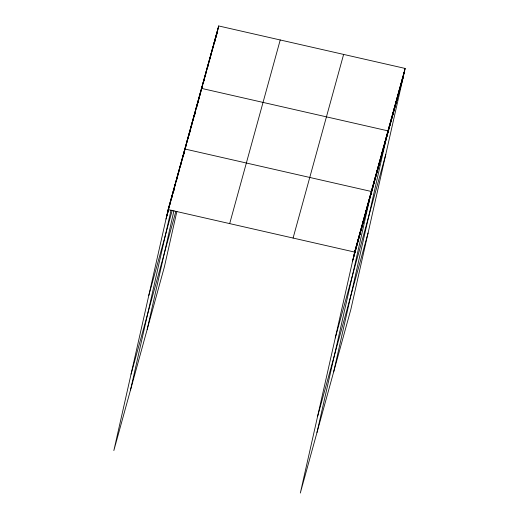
<?xml version="1.0" encoding="UTF-8"?>
<svg xmlns="http://www.w3.org/2000/svg" width="519" height="519" viewBox="0 0 519 519"><rect width="100%" height="100%" fill="white"/><g stroke="black" fill="none" stroke-linecap="round" stroke-linejoin="round"><path stroke-width="0.78" d="M405.157 68.437L354.626 252.072L300.319 493.05L350.857 309.408L405.157 68.437L218.681 25.95L168.143 209.592L113.843 450.563L164.374 266.928L176.895 211.356M166.593 216.948L168.72 207.503M167.163 214.86L169.298 205.414M167.741 212.771L169.869 203.318M168.318 210.682L168.85 208.32M169.207 206.744L170.446 201.229M169.246 207.016L171.023 199.14M169.823 204.927L171.594 197.051M170.394 202.838L172.172 194.962M171.328 199.173L172.749 192.873M171.367 199.445L173.32 190.784M171.945 197.356L173.897 188.695M172.872 193.691L174.468 186.606M173.45 191.602L175.046 184.511M175.623 182.422L173.495 191.874L174.066 189.785M174.955 185.847L176.194 180.333M174.994 186.12L177.349 176.155M176.499 180.365L177.92 174.066M176.544 180.638L178.497 171.977M177.122 178.549L179.074 169.888M178.049 174.884L179.645 167.799M178.627 172.795L180.223 165.704M179.198 170.706L180.794 163.615M180.132 167.04L181.371 161.526M180.703 164.951L181.948 159.437M180.748 165.224L182.519 157.348M181.676 161.558L183.097 155.259M182.253 159.469L183.674 153.17M182.292 159.742L184.245 151.081M130.516 389.964L171.043 210.143M183.226 156.076L184.822 148.992L371.306 191.472M183.265 156.349L185.4 146.896M183.843 154.26L186.548 142.719M185.348 148.505L187.119 140.63M185.925 146.416L187.696 138.541M186.853 142.751L188.274 136.452M187.43 140.662L188.845 134.363M188.001 138.573L189.422 132.274M188.047 138.845L188.579 136.478M188.935 134.908L189.999 130.185M188.974 135.18L190.57 128.089M189.02 135.453L191.148 126M189.591 133.364L190.123 130.996M190.479 129.426L191.725 123.911M190.525 129.698L192.296 121.822M191.096 127.609L192.873 119.733M191.673 125.514L193.444 117.644M192.601 121.855L194.022 115.555M193.178 119.766L194.599 113.466M193.224 120.038L195.17 111.377M194.151 116.373L196.325 107.193M196.896 105.104L194.768 114.556L195.345 112.461M196.227 108.529L197.473 103.015M196.273 108.802L198.05 100.926M196.669 107.498L198.621 98.837M197.778 103.047L199.199 96.748M197.823 103.32L199.776 94.659M198.394 101.231L200.347 92.57M199.328 97.566L200.924 90.475M147.195 329.364L173.936 210.682M199.899 95.477L201.495 88.386L387.978 130.872L333.672 371.851M200.477 93.394L202.073 86.303M201.404 89.735L202.644 84.227M201.975 87.653L203.214 82.145M202.014 87.938L203.792 80.062M203.474 81.918L204.363 77.98M203.558 82.482L205.505 73.821M204.129 80.4L206.082 71.739M205.057 76.741L206.653 69.656M205.628 74.658L207.224 67.574M206.199 72.582L207.795 65.491M207.126 68.923L208.372 63.415M207.704 66.841L208.943 61.333M207.743 67.126L209.514 59.25M208.67 63.467L210.091 57.168M209.241 61.385L210.662 55.085M209.28 61.67L211.233 53.009M210.208 58.011L211.804 50.927M210.785 55.929L212.381 48.844M211.356 53.846L212.952 46.762M212.102 50.979L214.1 42.597M212.894 48.39L214.671 40.521M213.471 46.308L215.242 38.438M214.399 42.655L215.813 36.356M214.438 42.934L216.391 34.273M214.834 41.643L216.961 32.191M215.936 37.199L217.532 30.115M215.975 37.478L218.11 28.032M216.553 35.396L218.681 25.95M353.076 259.435L355.204 249.983M353.647 257.34L355.774 247.894M354.224 255.251L356.352 245.805M354.795 253.162L356.929 243.716M355.372 251.073L357.5 241.627M355.95 248.984L358.078 239.538M356.521 246.895L358.655 237.449M357.098 244.806L359.226 235.354M357.675 242.717L359.803 233.265M358.246 240.628L360.374 231.176M358.824 238.532L360.952 229.087M359.401 236.443L361.529 226.998M359.972 234.354L362.677 222.82M361.12 230.177L363.255 220.731M361.698 228.088L363.825 218.642M362.275 225.999L364.403 216.546M362.846 223.91L364.98 214.457M363.423 221.821L365.551 212.368M364.001 219.725L366.129 210.279M364.572 217.636L366.706 208.19M365.149 215.547L367.277 206.101M365.726 213.458L367.854 204.012M366.297 211.369L368.425 201.923M366.875 209.28L369.003 199.834M367.446 207.191L369.58 197.739M368.023 205.102L370.151 195.65M368.6 203.013L370.728 193.561M316.999 432.45L371.876 189.383M370.326 196.74L372.454 187.294M370.897 194.651L373.031 185.205M371.474 192.562L373.602 183.116M372.052 190.473L374.18 181.027M372.623 188.384L374.75 178.932M373.2 186.295L375.328 176.843M373.777 184.206L375.905 174.754M374.348 182.111L376.476 172.665M374.926 180.022L377.054 170.576M375.497 177.933L377.631 168.487M376.074 175.844L378.202 166.398M376.651 173.755L378.779 164.309M377.222 171.666L379.357 162.22M377.8 169.577L379.927 160.124M378.377 167.488L380.505 158.036M378.948 165.399L381.653 153.858M380.103 161.214L382.231 151.769M380.674 159.125L382.801 149.68M381.251 157.036L383.379 147.591M381.822 154.947L383.956 145.502M382.399 152.858L384.527 143.413M382.977 150.77L385.104 141.317M383.547 148.681L385.682 139.228M384.125 146.592L386.253 137.139M384.702 144.496L386.83 135.05M385.273 142.407L387.401 132.961M386.421 138.236L388.549 128.79M386.992 136.16L389.127 126.707M387.57 134.077L389.698 124.625M388.141 131.995L390.846 120.466M389.289 127.83L391.417 118.384M389.86 125.754L391.988 116.301M390.431 123.671L392.559 114.219M391.002 121.589L393.136 112.143M391.579 119.506L393.707 110.06M392.15 117.424L394.278 107.978M392.721 115.341L394.849 105.895M393.298 113.265L395.426 103.813M393.869 111.183L395.997 101.737M394.44 109.1L396.568 99.654M395.011 107.018L397.145 97.572M395.588 104.935L397.716 95.49M396.159 102.859L398.287 93.407M396.73 100.777L399.435 89.249M397.878 96.612L400.006 87.166M398.449 94.529L400.577 85.084M399.02 92.453L401.155 83.001M399.598 90.371L401.725 80.919M400.168 88.288L402.296 78.843M400.739 86.206L402.867 76.76M401.31 84.123L403.445 74.678M401.888 82.047L404.016 72.595M402.459 79.965L404.586 70.513M166.015 219.037L168.701 209.287M148.797 295.441L172.185 210.461M131.06 374.16L175.863 211.337M229.683 223.611L280.221 39.969M293.086 238.052L343.623 54.417M352.498 261.524L403.029 77.882M335.28 337.927L385.812 154.286M317.537 416.647L368.075 233.005M168.143 209.592L354.626 252.072"/></g></svg>
